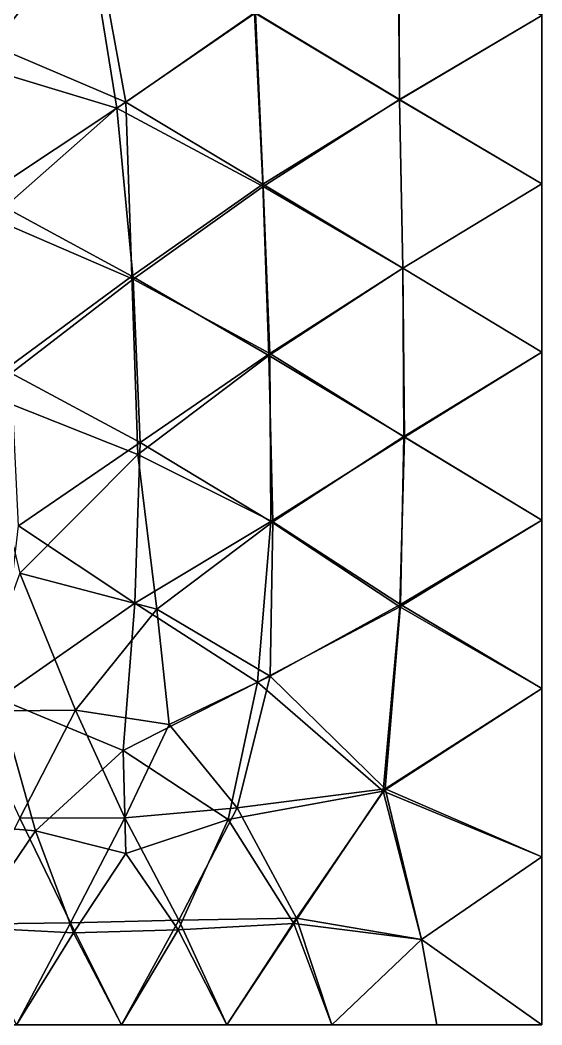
# Model space of a CAD drawing. Extents: x 0 to 100, y 0 to 80.
# Drawn here: x 75.17 to 100, y 0 to 47.79 of the extents above; entities that cross this region are included whole.
import ezdxf

# ---------------------------------------------------------------- set-up
doc = ezdxf.new("R2010")
doc.units = 0
doc.layers.add('1', color=7, linetype='CONTINUOUS')

msp = doc.modelspace()

# ---------------------------------------------------------------- linework, layer by layer
at = {"layer": '1', "color": 1}
for points in [[(78.327, 52.522, 60), (72.162, 45.905, 60), (72.162, 45.905, 60), (69.239, 53.208, 60)], [(72.162, 45.905, 60), (78.327, 52.522, 60), (78.327, 52.522, 60), (79.776, 43.596, 60)], [(79.776, 43.596, 60), (78.327, 52.522, 60), (78.327, 52.522, 60), (86.366, 48.13, 60)], [(86.366, 48.13, 60), (93.191, 52.066, 60), (93.191, 52.066, 60), (93.22, 44.012, 60)], [(93.22, 44.012, 60), (93.191, 52.066, 60), (93.191, 52.066, 60), (100, 48, 60)], [(86.366, 48.13, 60), (86.733, 39.876, 60), (86.733, 39.876, 60), (79.776, 43.596, 60)], [(86.733, 39.876, 60), (86.366, 48.13, 60), (93.22, 44.012, 60)], [(93.22, 44.012, 60), (100, 48, 60), (100, 48, 60), (100, 40, 60)], [(72.162, 45.905, 60), (79.776, 43.596, 60), (79.776, 43.596, 60), (73.822, 38.367, 60)], [(93.377, 35.993, 60), (86.733, 39.876, 60), (86.733, 39.876, 60), (93.22, 44.012, 60)], [(100, 40, 60), (93.377, 35.993, 60), (93.377, 35.993, 60), (93.22, 44.012, 60)], [(79.776, 43.596, 60), (80.546, 35.461, 60), (80.546, 35.461, 60), (73.822, 38.367, 60)], [(80.546, 35.461, 60), (79.776, 43.596, 60), (79.776, 43.596, 60), (86.733, 39.876, 60)], [(80.546, 35.461, 60), (86.733, 39.876, 60), (86.733, 39.876, 60), (87.054, 31.924, 60)], [(86.733, 39.876, 60), (93.377, 35.993, 60), (93.377, 35.993, 60), (87.054, 31.924, 60)], [(93.377, 35.993, 60), (100, 40, 60), (100, 40, 60), (100, 32, 60)], [(80.546, 35.461, 60), (74.739, 31.001, 60), (74.739, 31.001, 60), (73.822, 38.367, 60)], [(87.054, 31.924, 60), (93.377, 35.993, 60), (93.377, 35.993, 60), (93.463, 27.959, 60)], [(93.463, 27.959, 60), (93.377, 35.993, 60), (93.377, 35.993, 60), (100, 32, 60)], [(80.875, 27.701, 60), (74.739, 31.001, 60), (74.739, 31.001, 60), (80.546, 35.461, 60)], [(87.054, 31.924, 60), (80.875, 27.701, 60), (80.875, 27.701, 60), (80.546, 35.461, 60)], [(80.875, 27.701, 60), (87.054, 31.924, 60), (87.054, 31.924, 60), (87.103, 23.949, 60)], [(93.463, 27.959, 60), (87.103, 23.949, 60), (87.103, 23.949, 60), (87.054, 31.924, 60)], [(93.463, 27.959, 60), (100, 32, 60), (100, 24, 60)], [(74.739, 31.001, 60), (80.875, 27.701, 60), (80.875, 27.701, 60), (75.099, 23.732, 60)], [(93.463, 27.959, 60), (93.244, 19.887, 60), (93.244, 19.887, 60), (87.103, 23.949, 60)], [(93.244, 19.887, 60), (93.463, 27.959, 60), (93.463, 27.959, 60), (100, 24, 60)], [(80.633, 20.052, 60), (75.099, 23.732, 60), (75.099, 23.732, 60), (80.875, 27.701, 60)], [(80.875, 27.701, 60), (87.103, 23.949, 60), (87.103, 23.949, 60), (80.633, 20.052, 60)], [(80.633, 20.052, 60), (87.103, 23.949, 60), (87.103, 23.949, 60), (86.46, 16.294, 60)], [(93.244, 19.887, 60), (86.46, 16.294, 60), (86.46, 16.294, 60), (87.103, 23.949, 60)], [(100, 24, 60), (100, 16, 60), (93.244, 19.887, 60)], [(74.13, 15.522, 60), (75.099, 23.732, 60), (75.099, 23.732, 60), (80.633, 20.052, 60)], [(80.067, 13.046, 60), (74.13, 15.522, 60), (74.13, 15.522, 60), (80.633, 20.052, 60)], [(86.46, 16.294, 60), (80.067, 13.046, 60), (80.067, 13.046, 60), (80.633, 20.052, 60)], [(93.244, 19.887, 60), (92.439, 11.121, 60), (92.439, 11.121, 60), (86.46, 16.294, 60)], [(92.439, 11.121, 60), (93.244, 19.887, 60), (93.244, 19.887, 60), (100, 16, 60)], [(85.073, 9.7713, 60), (80.067, 13.046, 60), (80.067, 13.046, 60), (86.46, 16.294, 60)], [(85.073, 9.7713, 60), (86.46, 16.294, 60), (86.46, 16.294, 60), (92.439, 11.121, 60)], [(100, 16, 60), (100, 8, 60), (100, 8, 60), (92.439, 11.121, 60)], [(70.56, 9.6768, 60), (74.13, 15.522, 60), (74.13, 15.522, 60), (75.898, 9.224, 60)], [(75.898, 9.224, 60), (74.13, 15.522, 60), (74.13, 15.522, 60), (80.067, 13.046, 60)], [(80.196, 8.1488, 60), (75.898, 9.224, 60), (75.898, 9.224, 60), (80.067, 13.046, 60)], [(80.067, 13.046, 60), (85.073, 9.7713, 60), (85.073, 9.7713, 60), (80.196, 8.1488, 60)], [(92.439, 11.121, 60), (88.2, 4.8281, 60), (85.073, 9.7713, 60)], [(94.262, 4.0569, 60), (88.2, 4.8281, 60), (88.2, 4.8281, 60), (92.439, 11.121, 60)], [(94.262, 4.0569, 60), (92.439, 11.121, 60), (92.439, 11.121, 60), (100, 8, 60)], [(75.898, 9.224, 60), (72.776, 4.6322, 60), (72.776, 4.6322, 60), (70.56, 9.6768, 60)], [(80.196, 8.1488, 60), (85.073, 9.7713, 60), (85.073, 9.7713, 60), (82.697, 4.5219, 60)], [(85.073, 9.7713, 60), (88.2, 4.8281, 60), (88.2, 4.8281, 60), (82.697, 4.5219, 60)], [(77.711, 4.3835, 60), (72.776, 4.6322, 60), (72.776, 4.6322, 60), (75.898, 9.224, 60)], [(80.196, 8.1488, 60), (77.711, 4.3835, 60), (75.898, 9.224, 60)], [(77.711, 4.3835, 60), (80.196, 8.1488, 60), (80.196, 8.1488, 60), (82.697, 4.5219, 60)], [(100, 8, 60), (100, 0, 60), (94.262, 4.0569, 60)], [(85, 0, 60), (82.697, 4.5219, 60), (82.697, 4.5219, 60), (88.2, 4.8281, 60)], [(85, 0, 60), (88.2, 4.8281, 60), (88.2, 4.8281, 60), (90, 0, 60)], [(94.262, 4.0569, 60), (90, 0, 60), (90, 0, 60), (88.2, 4.8281, 60)], [(75, 0, 60), (72.776, 4.6322, 60), (72.776, 4.6322, 60), (77.711, 4.3835, 60)], [(80, 0, 60), (75, 0, 60), (77.711, 4.3835, 60)], [(80, 0, 60), (77.711, 4.3835, 60), (82.697, 4.5219, 60)], [(85, 0, 60), (80, 0, 60), (82.697, 4.5219, 60)], [(95, 0, 60), (90, 0, 60), (94.262, 4.0569, 60)], [(95, 0, 60), (94.262, 4.0569, 60), (94.262, 4.0569, 60), (100, 0, 60)]]:
    msp.add_3dface(points, dxfattribs=at)
at = {"layer": '1', "color": 150}
for points in [[(73.827, 46.603), (78.624, 52.461), (78.624, 52.461), (70.054, 52.629)], [(73.827, 46.603), (80.199, 43.884), (80.199, 43.884), (78.624, 52.461)], [(78.624, 52.461), (80.199, 43.884), (80.199, 43.884), (86.321, 48.127)], [(93.163, 52.104), (86.321, 48.127), (86.321, 48.127), (93.217, 43.999)], [(100, 48), (93.163, 52.104), (93.163, 52.104), (93.217, 43.999)], [(80.199, 43.884), (86.725, 39.978), (86.725, 39.978), (86.321, 48.127)], [(86.725, 39.978), (93.217, 43.999), (93.217, 43.999), (86.321, 48.127)], [(100, 48), (93.217, 43.999), (93.217, 43.999), (100, 40)], [(73.451, 39.408), (80.199, 43.884), (80.199, 43.884), (73.827, 46.603)], [(93.217, 43.999), (86.725, 39.978), (86.725, 39.978), (93.376, 35.984)], [(93.376, 35.984), (100, 40), (100, 40), (93.217, 43.999)], [(80.487, 35.612), (80.199, 43.884), (80.199, 43.884), (73.451, 39.408)], [(80.199, 43.884), (80.487, 35.612), (80.487, 35.612), (86.725, 39.978)], [(80.487, 35.612), (87.005, 31.838), (87.005, 31.838), (86.725, 39.978)], [(86.725, 39.978), (87.005, 31.838), (87.005, 31.838), (93.376, 35.984)], [(100, 40), (93.376, 35.984), (93.376, 35.984), (100, 32)], [(80.487, 35.612), (73.451, 39.408), (73.451, 39.408), (73.087, 30.179)], [(93.426, 27.986), (93.376, 35.984), (93.376, 35.984), (87.005, 31.838)], [(93.426, 27.986), (100, 32), (100, 32), (93.376, 35.984)], [(80.766, 27.133), (80.487, 35.612), (80.487, 35.612), (73.087, 30.179)], [(87.005, 31.838), (80.487, 35.612), (80.487, 35.612), (80.766, 27.133)], [(80.766, 27.133), (87.202, 23.92), (87.202, 23.92), (87.005, 31.838)], [(87.202, 23.92), (93.426, 27.986), (93.426, 27.986), (87.005, 31.838)], [(100, 32), (93.426, 27.986), (93.426, 27.986), (100, 24)], [(80.766, 27.133), (73.087, 30.179), (73.087, 30.179), (75.149, 21.478)], [(93.265, 20.001), (93.426, 27.986), (93.426, 27.986), (87.202, 23.92)], [(93.426, 27.986), (93.265, 20.001), (100, 24)], [(81.669, 19.774), (80.766, 27.133), (80.766, 27.133), (75.149, 21.478)], [(87.202, 23.92), (80.766, 27.133), (80.766, 27.133), (81.669, 19.774)], [(81.669, 19.774), (87.075, 16.588), (87.075, 16.588), (87.202, 23.92)], [(87.202, 23.92), (87.075, 16.588), (87.075, 16.588), (93.265, 20.001)], [(100, 16), (100, 24), (100, 24), (93.265, 20.001)], [(77.8, 14.967), (75.149, 21.478), (75.149, 21.478), (72.754, 14.922)], [(75.149, 21.478), (77.8, 14.967), (77.8, 14.967), (81.669, 19.774)], [(82.269, 14.28), (81.669, 19.774), (81.669, 19.774), (77.8, 14.967)], [(82.269, 14.28), (87.075, 16.588), (81.669, 19.774)], [(93.265, 20.001), (87.075, 16.588), (87.075, 16.588), (92.546, 11.229)], [(100, 16), (93.265, 20.001), (92.546, 11.229)], [(87.075, 16.588), (82.269, 14.28), (82.269, 14.28), (85.496, 10.327)], [(92.546, 11.229), (87.075, 16.588), (87.075, 16.588), (85.496, 10.327)], [(100, 8), (100, 16), (100, 16), (92.546, 11.229)], [(75.148, 9.8278), (77.8, 14.967), (77.8, 14.967), (72.754, 14.922)], [(77.8, 14.967), (75.148, 9.8278), (75.148, 9.8278), (80.159, 9.8559)], [(77.8, 14.967), (80.159, 9.8559), (80.159, 9.8559), (82.269, 14.28)], [(85.496, 10.327), (82.269, 14.28), (82.269, 14.28), (80.159, 9.8559)], [(88.32, 5.0811), (92.546, 11.229), (92.546, 11.229), (85.496, 10.327)], [(94.262, 4.0685), (92.546, 11.229), (92.546, 11.229), (88.32, 5.0811)], [(94.262, 4.0685), (100, 8), (100, 8), (92.546, 11.229)], [(85.496, 10.327), (80.159, 9.8559), (80.159, 9.8559), (82.728, 4.9817)], [(88.32, 5.0811), (85.496, 10.327), (85.496, 10.327), (82.728, 4.9817)], [(75.148, 9.8278), (72.536, 4.795), (72.536, 4.795), (77.569, 4.8578)], [(75.148, 9.8278), (77.569, 4.8578), (77.569, 4.8578), (80.159, 9.8559)], [(80.159, 9.8559), (77.569, 4.8578), (77.569, 4.8578), (82.728, 4.9817)], [(100, 8), (94.262, 4.0685), (94.262, 4.0685), (100, 0)], [(75, 0), (77.569, 4.8578), (77.569, 4.8578), (72.536, 4.795)], [(80, 0), (77.569, 4.8578), (77.569, 4.8578), (75, 0)], [(80, 0), (82.728, 4.9817), (82.728, 4.9817), (77.569, 4.8578)], [(80, 0), (85, 0), (85, 0), (82.728, 4.9817)], [(88.32, 5.0811), (82.728, 4.9817), (85, 0)], [(85, 0), (90, 0), (90, 0), (88.32, 5.0811)], [(94.262, 4.0685), (88.32, 5.0811), (88.32, 5.0811), (90, 0)], [(95, 0), (94.262, 4.0685), (94.262, 4.0685), (90, 0)], [(95, 0), (100, 0), (100, 0), (94.262, 4.0685)]]:
    msp.add_3dface(points, dxfattribs=at)
at = {"layer": '1', "color": 152}
for points in [[(100, 52.504, 52.685), (100, 44.16, 52.967), (100, 44.16, 52.967), (100, 48, 60)], [(100, 52.504, 52.685), (100, 48.428, 45.786), (100, 48.428, 45.786), (100, 44.16, 52.967)], [(100, 52.446, 7.3189), (100, 48), (100, 48), (100, 44.17, 7.1064)], [(100, 44.17, 7.1064), (100, 48.426, 14.379), (100, 48.426, 14.379), (100, 52.446, 7.3189)], [(100, 49.809, 30.131), (100, 44.082, 38.523), (100, 44.082, 38.523), (100, 51.992, 39.249)], [(100, 48.428, 45.786), (100, 51.992, 39.249), (100, 51.992, 39.249), (100, 44.082, 38.523)], [(100, 48.426, 14.379), (100, 43.991, 21.825), (100, 43.991, 21.825), (100, 51.884, 21.113)], [(100, 51.884, 21.113), (100, 43.991, 21.825), (100, 43.991, 21.825), (100, 49.809, 30.131)], [(100, 49.809, 30.131), (100, 38.293, 30.192), (100, 38.293, 30.192), (100, 44.082, 38.523)], [(100, 43.991, 21.825), (100, 38.293, 30.192), (100, 38.293, 30.192), (100, 49.809, 30.131)], [(100, 40.152, 46.175), (100, 48.428, 45.786), (100, 48.428, 45.786), (100, 44.082, 38.523)], [(100, 48.428, 45.786), (100, 40.152, 46.175), (100, 40.152, 46.175), (100, 44.16, 52.967)], [(100, 44.17, 7.1064), (100, 40.026, 14.104), (100, 40.026, 14.104), (100, 48.426, 14.379)], [(100, 40.026, 14.104), (100, 43.991, 21.825), (100, 43.991, 21.825), (100, 48.426, 14.379)], [(100, 44.17, 7.1064), (100, 48), (100, 40)], [(100, 44.16, 52.967), (100, 40, 60), (100, 48, 60)], [(100, 36, 6.9282), (100, 40.026, 14.104), (100, 40.026, 14.104), (100, 44.17, 7.1064)], [(100, 40), (100, 36, 6.9282), (100, 36, 6.9282), (100, 44.17, 7.1064)], [(100, 44.16, 52.967), (100, 36.046, 53.143), (100, 36.046, 53.143), (100, 40, 60)], [(100, 40.152, 46.175), (100, 36.046, 53.143), (100, 36.046, 53.143), (100, 44.16, 52.967)], [(100, 35.702, 39.543), (100, 40.152, 46.175), (100, 40.152, 46.175), (100, 44.082, 38.523)], [(100, 44.082, 38.523), (100, 38.293, 30.192), (100, 38.293, 30.192), (100, 35.702, 39.543)], [(100, 40.026, 14.104), (100, 35.396, 20.964), (100, 35.396, 20.964), (100, 43.991, 21.825)], [(100, 43.991, 21.825), (100, 35.396, 20.964), (100, 35.396, 20.964), (100, 38.293, 30.192)], [(100, 31.803, 46.602), (100, 40.152, 46.175), (100, 40.152, 46.175), (100, 35.702, 39.543)], [(100, 40.152, 46.175), (100, 31.803, 46.602), (100, 31.803, 46.602), (100, 36.046, 53.143)], [(100, 35.396, 20.964), (100, 40.026, 14.104), (100, 40.026, 14.104), (100, 31.961, 13.517)], [(100, 31.961, 13.517), (100, 40.026, 14.104), (100, 40.026, 14.104), (100, 36, 6.9282)], [(100, 36, 6.9282), (100, 40), (100, 32)], [(100, 36.046, 53.143), (100, 32, 60), (100, 40, 60)], [(100, 29.207, 33.786), (100, 35.702, 39.543), (100, 35.702, 39.543), (100, 38.293, 30.192)], [(100, 38.293, 30.192), (100, 35.396, 20.964), (100, 35.396, 20.964), (100, 29.194, 26.277)], [(100, 38.293, 30.192), (100, 29.194, 26.277), (100, 29.194, 26.277), (100, 29.207, 33.786)], [(100, 36.046, 53.143), (100, 27.943, 53.287), (100, 27.943, 53.287), (100, 32, 60)], [(100, 27.943, 53.287), (100, 36.046, 53.143), (100, 36.046, 53.143), (100, 31.803, 46.602)], [(100, 32), (100, 28, 6.7916), (100, 28, 6.7916), (100, 36, 6.9282)], [(100, 28, 6.7916), (100, 31.961, 13.517), (100, 31.961, 13.517), (100, 36, 6.9282)], [(100, 29.207, 33.786), (100, 27.062, 40.727), (100, 27.062, 40.727), (100, 35.702, 39.543)], [(100, 35.702, 39.543), (100, 27.062, 40.727), (100, 27.062, 40.727), (100, 31.803, 46.602)], [(100, 27.324, 19.251), (100, 35.396, 20.964), (100, 35.396, 20.964), (100, 31.961, 13.517)], [(100, 29.194, 26.277), (100, 35.396, 20.964), (100, 35.396, 20.964), (100, 27.324, 19.251)], [(100, 28, 6.7916), (100, 32), (100, 24)], [(100, 27.943, 53.287), (100, 24, 60), (100, 24, 60), (100, 32, 60)], [(100, 24.183, 13.097), (100, 27.324, 19.251), (100, 27.324, 19.251), (100, 31.961, 13.517)], [(100, 24.183, 13.097), (100, 31.961, 13.517), (100, 31.961, 13.517), (100, 28, 6.7916)], [(100, 27.943, 53.287), (100, 31.803, 46.602), (100, 31.803, 46.602), (100, 23.704, 46.98)], [(100, 23.704, 46.98), (100, 31.803, 46.602), (100, 31.803, 46.602), (100, 27.062, 40.727)], [(100, 27.062, 40.727), (100, 29.207, 33.786), (100, 29.207, 33.786), (100, 21.867, 35.941)], [(100, 29.194, 26.277), (100, 22.978, 29.95), (100, 22.978, 29.95), (100, 29.207, 33.786)], [(100, 22.978, 29.95), (100, 21.867, 35.941), (100, 21.867, 35.941), (100, 29.207, 33.786)], [(100, 27.324, 19.251), (100, 21.964, 23.52), (100, 21.964, 23.52), (100, 29.194, 26.277)], [(100, 22.978, 29.95), (100, 29.194, 26.277), (100, 29.194, 26.277), (100, 21.964, 23.52)], [(100, 28, 6.7916), (100, 24), (100, 20.085, 6.8625)], [(100, 24.183, 13.097), (100, 28, 6.7916), (100, 28, 6.7916), (100, 20.085, 6.8625)], [(100, 19.861, 53.23), (100, 24, 60), (100, 27.943, 53.287)], [(100, 19.861, 53.23), (100, 27.943, 53.287), (100, 27.943, 53.287), (100, 23.704, 46.98)], [(100, 24.183, 13.097), (100, 21.102, 18.048), (100, 21.102, 18.048), (100, 27.324, 19.251)], [(100, 21.102, 18.048), (100, 21.964, 23.52), (100, 21.964, 23.52), (100, 27.324, 19.251)], [(100, 27.062, 40.727), (100, 19.372, 41.423), (100, 19.372, 41.423), (100, 23.704, 46.98)], [(100, 19.372, 41.423), (100, 27.062, 40.727), (100, 27.062, 40.727), (100, 21.867, 35.941)], [(100, 24.183, 13.097), (100, 16.952, 13.611), (100, 16.952, 13.611), (100, 21.102, 18.048)], [(100, 16.952, 13.611), (100, 24.183, 13.097), (100, 24.183, 13.097), (100, 20.085, 6.8625)], [(100, 24, 60), (100, 19.861, 53.23), (100, 19.861, 53.23), (100, 16, 60)], [(100, 20.085, 6.8625), (100, 24), (100, 24), (100, 16)], [(100, 19.372, 41.423), (100, 15.995, 46.814), (100, 15.995, 46.814), (100, 23.704, 46.98)], [(100, 19.861, 53.23), (100, 23.704, 46.98), (100, 23.704, 46.98), (100, 15.995, 46.814)], [(100, 21.964, 23.52), (100, 16.083, 26.861), (100, 16.083, 26.861), (100, 22.978, 29.95)], [(100, 22.978, 29.95), (100, 16.083, 26.861), (100, 16.083, 26.861), (100, 16.275, 32.529)], [(100, 16.275, 32.529), (100, 21.867, 35.941), (100, 21.867, 35.941), (100, 22.978, 29.95)], [(100, 21.102, 18.048), (100, 14.861, 20.539), (100, 14.861, 20.539), (100, 21.964, 23.52)], [(100, 21.964, 23.52), (100, 14.861, 20.539), (100, 14.861, 20.539), (100, 16.083, 26.861)], [(100, 21.867, 35.941), (100, 16.275, 32.529), (100, 16.275, 32.529), (100, 15.783, 37.022)], [(100, 19.372, 41.423), (100, 21.867, 35.941), (100, 21.867, 35.941), (100, 15.783, 37.022)], [(100, 14.861, 20.539), (100, 21.102, 18.048), (100, 21.102, 18.048), (100, 16.952, 13.611)], [(100, 16), (100, 11.376, 7.6754), (100, 11.376, 7.6754), (100, 20.085, 6.8625)], [(100, 11.376, 7.6754), (100, 16.952, 13.611), (100, 16.952, 13.611), (100, 20.085, 6.8625)], [(100, 11.17, 52.667), (100, 16, 60), (100, 16, 60), (100, 19.861, 53.23)], [(100, 15.995, 46.814), (100, 11.17, 52.667), (100, 11.17, 52.667), (100, 19.861, 53.23)], [(100, 15.783, 37.022), (100, 11.687, 41.076), (100, 11.687, 41.076), (100, 19.372, 41.423)], [(100, 11.687, 41.076), (100, 15.995, 46.814), (100, 15.995, 46.814), (100, 19.372, 41.423)], [(100, 14.861, 20.539), (100, 16.952, 13.611), (100, 16.952, 13.611), (100, 10.295, 15.204)], [(100, 16.952, 13.611), (100, 11.376, 7.6754), (100, 11.376, 7.6754), (100, 10.295, 15.204)], [(100, 10.745, 35.15), (100, 16.275, 32.529), (100, 16.275, 32.529), (100, 10.466, 29.888)], [(100, 10.466, 29.888), (100, 16.275, 32.529), (100, 16.275, 32.529), (100, 16.083, 26.861)], [(100, 10.745, 35.15), (100, 15.783, 37.022), (100, 15.783, 37.022), (100, 16.275, 32.529)], [(100, 10.466, 29.888), (100, 16.083, 26.861), (100, 16.083, 26.861), (100, 9.9075, 24.605)], [(100, 9.9075, 24.605), (100, 16.083, 26.861), (100, 16.083, 26.861), (100, 14.861, 20.539)], [(100, 16, 60), (100, 11.17, 52.667), (100, 8, 60)], [(100, 11.376, 7.6754), (100, 16), (100, 16), (100, 8)], [(100, 15.995, 46.814), (100, 11.687, 41.076), (100, 11.687, 41.076), (100, 9.8004, 46.446)], [(100, 11.17, 52.667), (100, 15.995, 46.814), (100, 15.995, 46.814), (100, 9.8004, 46.446)], [(100, 10.745, 35.15), (100, 11.687, 41.076), (100, 11.687, 41.076), (100, 15.783, 37.022)], [(100, 14.861, 20.539), (100, 10.295, 15.204), (100, 10.295, 15.204), (100, 8.7885, 20.136)], [(100, 8.7885, 20.136), (100, 9.9075, 24.605), (100, 9.9075, 24.605), (100, 14.861, 20.539)], [(100, 5.2933, 43.148), (100, 9.8004, 46.446), (100, 9.8004, 46.446), (100, 11.687, 41.076)], [(100, 11.687, 41.076), (100, 5.4652, 37.824), (100, 5.4652, 37.824), (100, 5.2933, 43.148)], [(100, 5.4652, 37.824), (100, 11.687, 41.076), (100, 11.687, 41.076), (100, 10.745, 35.15)], [(100, 5.0607, 11.773), (100, 11.376, 7.6754), (100, 11.376, 7.6754), (100, 4.055, 5.738)], [(100, 8), (100, 4.055, 5.738), (100, 4.055, 5.738), (100, 11.376, 7.6754)], [(100, 5.0607, 11.773), (100, 10.295, 15.204), (100, 10.295, 15.204), (100, 11.376, 7.6754)], [(100, 4.0172, 54.358), (100, 11.17, 52.667), (100, 11.17, 52.667), (100, 5.0017, 48.582)], [(100, 4.0172, 54.358), (100, 8, 60), (100, 8, 60), (100, 11.17, 52.667)], [(100, 5.0017, 48.582), (100, 11.17, 52.667), (100, 11.17, 52.667), (100, 9.8004, 46.446)], [(100, 5.4652, 37.824), (100, 10.745, 35.15), (100, 10.745, 35.15), (100, 5.2428, 32.564)], [(100, 5.2428, 32.564), (100, 10.745, 35.15), (100, 10.745, 35.15), (100, 10.466, 29.888)], [(100, 9.9075, 24.605), (100, 5.0292, 27.433), (100, 5.0292, 27.433), (100, 10.466, 29.888)], [(100, 5.2428, 32.564), (100, 10.466, 29.888), (100, 10.466, 29.888), (100, 5.0292, 27.433)], [(100, 5.0607, 11.773), (100, 4.8144, 17.426), (100, 4.8144, 17.426), (100, 10.295, 15.204)], [(100, 10.295, 15.204), (100, 4.8144, 17.426), (100, 4.8144, 17.426), (100, 8.7885, 20.136)], [(100, 9.9075, 24.605), (100, 4.7427, 22.444), (100, 4.7427, 22.444), (100, 5.0292, 27.433)], [(100, 9.9075, 24.605), (100, 8.7885, 20.136), (100, 8.7885, 20.136), (100, 4.7427, 22.444)], [(100, 5.0017, 48.582), (100, 9.8004, 46.446), (100, 9.8004, 46.446), (100, 5.2933, 43.148)], [(100, 4.7427, 22.444), (100, 8.7885, 20.136), (100, 8.7885, 20.136), (100, 4.8144, 17.426)], [(100, 8, 60), (100, 4.0172, 54.358), (100, 0, 60)], [(100, 4.055, 5.738), (100, 8), (100, 0)], [(100, 5.4652, 37.824), (100, 5.2428, 32.564), (100, 0, 35)], [(100, 5.4652, 37.824), (100, 0, 40), (100, 0, 40), (100, 5.2933, 43.148)], [(100, 5.4652, 37.824), (100, 0, 35), (100, 0, 35), (100, 0, 40)], [(100, 5.2933, 43.148), (100, 0, 40), (100, 0, 45)], [(100, 5.0017, 48.582), (100, 5.2933, 43.148), (100, 5.2933, 43.148), (100, 0, 45)], [(100, 5.2428, 32.564), (100, 5.0292, 27.433), (100, 5.0292, 27.433), (100, 0, 30)], [(100, 5.2428, 32.564), (100, 0, 30), (100, 0, 30), (100, 0, 35)], [(100, 0, 15), (100, 5.0607, 11.773), (100, 5.0607, 11.773), (100, 0, 10)], [(100, 4.8144, 17.426), (100, 5.0607, 11.773), (100, 5.0607, 11.773), (100, 0, 15)], [(100, 0, 10), (100, 5.0607, 11.773), (100, 5.0607, 11.773), (100, 4.055, 5.738)], [(100, 5.0292, 27.433), (100, 4.7427, 22.444), (100, 0, 25)], [(100, 5.0292, 27.433), (100, 0, 25), (100, 0, 25), (100, 0, 30)], [(100, 5.0017, 48.582), (100, 0, 45), (100, 0, 50)], [(100, 5.0017, 48.582), (100, 0, 50), (100, 4.0172, 54.358)], [(100, 4.7427, 22.444), (100, 4.8144, 17.426), (100, 4.8144, 17.426), (100, 0, 20)], [(100, 4.8144, 17.426), (100, 0, 15), (100, 0, 15), (100, 0, 20)], [(100, 0, 20), (100, 0, 25), (100, 4.7427, 22.444)], [(100, 4.055, 5.738), (100, 0, 5), (100, 0, 5), (100, 0, 10)], [(100, 4.055, 5.738), (100, 0), (100, 0), (100, 0, 5)], [(100, 0, 50), (100, 0, 55), (100, 4.0172, 54.358)], [(100, 0, 60), (100, 4.0172, 54.358), (100, 4.0172, 54.358), (100, 0, 55)]]:
    msp.add_3dface(points, dxfattribs=at)
at = {"layer": '1', "color": 153}
for points in [[(72.554, 0, 4.3811), (70.061, 0, 8.7304), (70.061, 0, 8.7304), (75.185, 0, 8.8414)], [(70.061, 0, 8.7304), (72.711, 0, 13.325), (72.711, 0, 13.325), (75.185, 0, 8.8414)], [(75.407, 0, 18.224), (70.108, 0, 17.718), (70.108, 0, 17.718), (72.496, 0, 22.484)], [(72.711, 0, 13.325), (70.108, 0, 17.718), (70.108, 0, 17.718), (75.407, 0, 18.224)], [(72.872, 0, 46.683), (70.118, 0, 51.241), (70.118, 0, 51.241), (75.248, 0, 51.152)], [(72.56, 0, 55.625), (75.248, 0, 51.152), (75.248, 0, 51.152), (70.118, 0, 51.241)], [(75.747, 0, 41.994), (70.431, 0, 42.225), (70.431, 0, 42.225), (72.872, 0, 46.683)], [(70.431, 0, 42.225), (75.747, 0, 41.994), (75.747, 0, 41.994), (73.328, 0, 37.493)], [(73.328, 0, 37.493), (77.246, 0, 32.722), (77.246, 0, 32.722), (70.63, 0, 32.251)], [(70.63, 0, 32.251), (77.246, 0, 32.722), (77.246, 0, 32.722), (74.531, 0, 27.556)], [(77.565, 0, 23.354), (75.407, 0, 18.224), (75.407, 0, 18.224), (72.496, 0, 22.484)], [(74.531, 0, 27.556), (77.565, 0, 23.354), (77.565, 0, 23.354), (72.496, 0, 22.484)], [(75, 0), (72.554, 0, 4.3811), (72.554, 0, 4.3811), (77.579, 0, 4.3844)], [(75.185, 0, 8.8414), (77.579, 0, 4.3844), (77.579, 0, 4.3844), (72.554, 0, 4.3811)], [(75, 0, 60), (77.589, 0, 55.619), (77.589, 0, 55.619), (72.56, 0, 55.625)], [(72.56, 0, 55.625), (77.589, 0, 55.619), (77.589, 0, 55.619), (75.248, 0, 51.152)], [(78.067, 0, 13.613), (72.711, 0, 13.325), (72.711, 0, 13.325), (75.407, 0, 18.224)], [(78.067, 0, 13.613), (75.185, 0, 8.8414), (75.185, 0, 8.8414), (72.711, 0, 13.325)], [(75.248, 0, 51.152), (78.141, 0, 46.496), (78.141, 0, 46.496), (72.872, 0, 46.683)], [(72.872, 0, 46.683), (78.141, 0, 46.496), (78.141, 0, 46.496), (75.747, 0, 41.994)], [(77.246, 0, 32.722), (73.328, 0, 37.493), (73.328, 0, 37.493), (78.242, 0, 37.706)], [(73.328, 0, 37.493), (75.747, 0, 41.994), (75.747, 0, 41.994), (78.242, 0, 37.706)], [(78.868, 0, 27.807), (77.565, 0, 23.354), (77.565, 0, 23.354), (74.531, 0, 27.556)], [(77.246, 0, 32.722), (78.868, 0, 27.807), (78.868, 0, 27.807), (74.531, 0, 27.556)], [(80, 0, 60), (77.589, 0, 55.619), (77.589, 0, 55.619), (75, 0, 60)], [(80, 0), (75, 0), (77.579, 0, 4.3844)], [(75.185, 0, 8.8414), (78.067, 0, 13.613), (78.067, 0, 13.613), (80.32, 0, 8.886)], [(75.185, 0, 8.8414), (80.32, 0, 8.886), (80.32, 0, 8.886), (77.579, 0, 4.3844)], [(78.141, 0, 46.496), (75.248, 0, 51.152), (75.248, 0, 51.152), (80.334, 0, 51.142)], [(77.589, 0, 55.619), (80.334, 0, 51.142), (80.334, 0, 51.142), (75.248, 0, 51.152)], [(77.565, 0, 23.354), (81.529, 0, 18.986), (81.529, 0, 18.986), (75.407, 0, 18.224)], [(81.529, 0, 18.986), (78.067, 0, 13.613), (78.067, 0, 13.613), (75.407, 0, 18.224)], [(75.747, 0, 41.994), (78.141, 0, 46.496), (78.141, 0, 46.496), (81.604, 0, 41.219)], [(78.242, 0, 37.706), (75.747, 0, 41.994), (75.747, 0, 41.994), (81.604, 0, 41.219)], [(82.433, 0, 30.215), (77.246, 0, 32.722), (77.246, 0, 32.722), (82.211, 0, 35.397)], [(82.433, 0, 30.215), (78.868, 0, 27.807), (78.868, 0, 27.807), (77.246, 0, 32.722)], [(78.242, 0, 37.706), (82.211, 0, 35.397), (77.246, 0, 32.722)], [(77.565, 0, 23.354), (82.406, 0, 25.069), (82.406, 0, 25.069), (81.529, 0, 18.986)], [(78.868, 0, 27.807), (82.406, 0, 25.069), (82.406, 0, 25.069), (77.565, 0, 23.354)], [(77.579, 0, 4.3844), (82.621, 0, 4.3866), (82.621, 0, 4.3866), (80, 0)], [(77.579, 0, 4.3844), (80.32, 0, 8.886), (80.32, 0, 8.886), (82.621, 0, 4.3866)], [(82.644, 0, 55.624), (80.334, 0, 51.142), (80.334, 0, 51.142), (77.589, 0, 55.619)], [(80, 0, 60), (82.644, 0, 55.624), (77.589, 0, 55.619)], [(83.253, 0, 13.414), (78.067, 0, 13.613), (78.067, 0, 13.613), (81.529, 0, 18.986)], [(78.067, 0, 13.613), (83.253, 0, 13.414), (83.253, 0, 13.414), (80.32, 0, 8.886)], [(78.141, 0, 46.496), (83.218, 0, 46.645), (83.218, 0, 46.645), (81.604, 0, 41.219)], [(83.218, 0, 46.645), (78.141, 0, 46.496), (78.141, 0, 46.496), (80.334, 0, 51.142)], [(82.211, 0, 35.397), (78.242, 0, 37.706), (78.242, 0, 37.706), (81.604, 0, 41.219)], [(78.868, 0, 27.807), (82.433, 0, 30.215), (82.433, 0, 30.215), (82.406, 0, 25.069)], [(85, 0, 60), (82.644, 0, 55.624), (82.644, 0, 55.624), (80, 0, 60)], [(80, 0), (82.621, 0, 4.3866), (85, 0)], [(85.301, 0, 8.8008), (82.621, 0, 4.3866), (82.621, 0, 4.3866), (80.32, 0, 8.886)], [(83.253, 0, 13.414), (85.301, 0, 8.8008), (85.301, 0, 8.8008), (80.32, 0, 8.886)], [(85.349, 0, 51.23), (80.334, 0, 51.142), (80.334, 0, 51.142), (82.644, 0, 55.624)], [(80.334, 0, 51.142), (85.349, 0, 51.23), (85.349, 0, 51.23), (83.218, 0, 46.645)], [(81.529, 0, 18.986), (86.77, 0, 22.274), (86.77, 0, 22.274), (86.929, 0, 17.045)], [(81.529, 0, 18.986), (82.406, 0, 25.069), (82.406, 0, 25.069), (86.77, 0, 22.274)], [(86.929, 0, 17.045), (83.253, 0, 13.414), (83.253, 0, 13.414), (81.529, 0, 18.986)], [(86.741, 0, 37.89), (81.604, 0, 41.219), (81.604, 0, 41.219), (86.955, 0, 43.079)], [(82.211, 0, 35.397), (81.604, 0, 41.219), (81.604, 0, 41.219), (86.741, 0, 37.89)], [(86.955, 0, 43.079), (81.604, 0, 41.219), (81.604, 0, 41.219), (83.218, 0, 46.645)], [(86.801, 0, 32.704), (82.211, 0, 35.397), (82.211, 0, 35.397), (86.741, 0, 37.89)], [(86.801, 0, 32.704), (82.433, 0, 30.215), (82.433, 0, 30.215), (82.211, 0, 35.397)], [(82.433, 0, 30.215), (86.886, 0, 27.532), (86.886, 0, 27.532), (82.406, 0, 25.069)], [(86.77, 0, 22.274), (82.406, 0, 25.069), (82.406, 0, 25.069), (86.886, 0, 27.532)], [(82.433, 0, 30.215), (86.801, 0, 32.704), (86.801, 0, 32.704), (86.886, 0, 27.532)], [(87.774, 0, 4.4043), (85, 0), (82.621, 0, 4.3866)], [(82.621, 0, 4.3866), (85.301, 0, 8.8008), (85.301, 0, 8.8008), (87.774, 0, 4.4043)], [(87.765, 0, 55.653), (82.644, 0, 55.624), (82.644, 0, 55.624), (85, 0, 60)], [(87.765, 0, 55.653), (85.349, 0, 51.23), (85.349, 0, 51.23), (82.644, 0, 55.624)], [(85.349, 0, 51.23), (87.511, 0, 47.316), (87.511, 0, 47.316), (83.218, 0, 46.645)], [(83.218, 0, 46.645), (87.511, 0, 47.316), (87.511, 0, 47.316), (86.955, 0, 43.079)], [(83.253, 0, 13.414), (86.929, 0, 17.045), (86.929, 0, 17.045), (87.33, 0, 12.671)], [(83.253, 0, 13.414), (87.33, 0, 12.671), (87.33, 0, 12.671), (85.301, 0, 8.8008)], [(85, 0, 60), (90, 0, 60), (87.765, 0, 55.653)], [(87.774, 0, 4.4043), (90, 0), (90, 0), (85, 0)], [(90.801, 0, 9.2022), (87.774, 0, 4.4043), (87.774, 0, 4.4043), (85.301, 0, 8.8008)], [(85.301, 0, 8.8008), (87.33, 0, 12.671), (87.33, 0, 12.671), (90.801, 0, 9.2022)], [(85.349, 0, 51.23), (90.904, 0, 50.877), (90.904, 0, 50.877), (87.511, 0, 47.316)], [(87.765, 0, 55.653), (90.904, 0, 50.877), (90.904, 0, 50.877), (85.349, 0, 51.23)], [(91.279, 0, 40.235), (91.26, 0, 35.141), (91.26, 0, 35.141), (86.741, 0, 37.89)], [(86.741, 0, 37.89), (91.26, 0, 35.141), (91.26, 0, 35.141), (86.801, 0, 32.704)], [(86.741, 0, 37.89), (86.955, 0, 43.079), (86.955, 0, 43.079), (91.279, 0, 40.235)], [(91.269, 0, 19.836), (86.929, 0, 17.045), (86.929, 0, 17.045), (86.77, 0, 22.274)], [(91.3, 0, 24.962), (86.77, 0, 22.274), (86.77, 0, 22.274), (86.886, 0, 27.532)], [(91.269, 0, 19.836), (86.77, 0, 22.274), (86.77, 0, 22.274), (91.3, 0, 24.962)], [(86.801, 0, 32.704), (91.26, 0, 35.141), (91.26, 0, 35.141), (91.276, 0, 30.05)], [(86.886, 0, 27.532), (86.801, 0, 32.704), (86.801, 0, 32.704), (91.276, 0, 30.05)], [(86.886, 0, 27.532), (91.276, 0, 30.05), (91.276, 0, 30.05), (91.3, 0, 24.962)], [(87.33, 0, 12.671), (86.929, 0, 17.045), (86.929, 0, 17.045), (91.289, 0, 14.794)], [(91.289, 0, 14.794), (86.929, 0, 17.045), (86.929, 0, 17.045), (91.269, 0, 19.836)], [(91.348, 0, 45.229), (91.279, 0, 40.235), (91.279, 0, 40.235), (86.955, 0, 43.079)], [(91.348, 0, 45.229), (86.955, 0, 43.079), (86.955, 0, 43.079), (87.511, 0, 47.316)], [(87.33, 0, 12.671), (91.289, 0, 14.794), (91.289, 0, 14.794), (90.801, 0, 9.2022)], [(91.348, 0, 45.229), (87.511, 0, 47.316), (90.904, 0, 50.877)], [(92.837, 0, 56.143), (87.765, 0, 55.653), (87.765, 0, 55.653), (90, 0, 60)], [(87.765, 0, 55.653), (92.837, 0, 56.143), (92.837, 0, 56.143), (90.904, 0, 50.877)], [(92.918, 0, 4.0364), (87.774, 0, 4.4043), (87.774, 0, 4.4043), (90.801, 0, 9.2022)], [(92.918, 0, 4.0364), (90, 0), (90, 0), (87.774, 0, 4.4043)], [(95, 0, 60), (92.837, 0, 56.143), (90, 0, 60)], [(92.918, 0, 4.0364), (95, 0), (90, 0)], [(96.168, 0, 7.3884), (90.801, 0, 9.2022), (90.801, 0, 9.2022), (95.663, 0, 12.348)], [(92.918, 0, 4.0364), (90.801, 0, 9.2022), (90.801, 0, 9.2022), (96.168, 0, 7.3884)], [(91.289, 0, 14.794), (95.663, 0, 12.348), (95.663, 0, 12.348), (90.801, 0, 9.2022)], [(90.904, 0, 50.877), (96.099, 0, 52.766), (96.099, 0, 52.766), (95.672, 0, 47.698)], [(96.099, 0, 52.766), (90.904, 0, 50.877), (90.904, 0, 50.877), (92.837, 0, 56.143)], [(90.904, 0, 50.877), (95.672, 0, 47.698), (95.672, 0, 47.698), (91.348, 0, 45.229)], [(95.67, 0, 32.5), (91.276, 0, 30.05), (91.276, 0, 30.05), (91.26, 0, 35.141)], [(95.658, 0, 37.556), (91.26, 0, 35.141), (91.26, 0, 35.141), (91.279, 0, 40.235)], [(95.67, 0, 32.5), (91.26, 0, 35.141), (91.26, 0, 35.141), (95.658, 0, 37.556)], [(95.66, 0, 17.44), (91.289, 0, 14.794), (91.289, 0, 14.794), (91.269, 0, 19.836)], [(91.269, 0, 19.836), (91.3, 0, 24.962), (91.3, 0, 24.962), (95.67, 0, 22.5)], [(91.269, 0, 19.836), (95.67, 0, 22.5), (95.67, 0, 22.5), (95.66, 0, 17.44)], [(91.3, 0, 24.962), (91.276, 0, 30.05), (91.276, 0, 30.05), (95.67, 0, 27.5)], [(91.276, 0, 30.05), (95.67, 0, 32.5), (95.67, 0, 32.5), (95.67, 0, 27.5)], [(91.279, 0, 40.235), (91.348, 0, 45.229), (91.348, 0, 45.229), (95.672, 0, 42.571)], [(95.658, 0, 37.556), (91.279, 0, 40.235), (91.279, 0, 40.235), (95.672, 0, 42.571)], [(95.66, 0, 17.44), (95.663, 0, 12.348), (95.663, 0, 12.348), (91.289, 0, 14.794)], [(95.67, 0, 27.5), (95.67, 0, 22.5), (95.67, 0, 22.5), (91.3, 0, 24.962)], [(95.672, 0, 47.698), (95.672, 0, 42.571), (91.348, 0, 45.229)], [(96.099, 0, 52.766), (92.837, 0, 56.143), (92.837, 0, 56.143), (96.787, 0, 56.782)], [(96.787, 0, 56.782), (92.837, 0, 56.143), (92.837, 0, 56.143), (95, 0, 60)], [(96.817, 0, 3.285), (92.918, 0, 4.0364), (92.918, 0, 4.0364), (96.168, 0, 7.3884)], [(96.817, 0, 3.285), (95, 0), (95, 0), (92.918, 0, 4.0364)], [(96.817, 0, 3.285), (100, 0), (100, 0), (95, 0)], [(96.787, 0, 56.782), (95, 0, 60), (100, 0, 60)], [(95.67, 0, 32.5), (95.658, 0, 37.556), (95.658, 0, 37.556), (100, 0, 35)], [(95.672, 0, 42.571), (100, 0, 40), (100, 0, 40), (95.658, 0, 37.556)], [(100, 0, 40), (100, 0, 35), (100, 0, 35), (95.658, 0, 37.556)], [(100, 0, 15), (95.663, 0, 12.348), (95.663, 0, 12.348), (95.66, 0, 17.44)], [(95.66, 0, 17.44), (100, 0, 20), (100, 0, 15)], [(95.66, 0, 17.44), (95.67, 0, 22.5), (95.67, 0, 22.5), (100, 0, 20)], [(95.663, 0, 12.348), (100, 0, 15), (100, 0, 10)], [(95.663, 0, 12.348), (100, 0, 10), (96.168, 0, 7.3884)], [(100, 0, 20), (95.67, 0, 22.5), (100, 0, 25)], [(95.67, 0, 27.5), (100, 0, 25), (100, 0, 25), (95.67, 0, 22.5)], [(95.67, 0, 32.5), (100, 0, 30), (100, 0, 30), (95.67, 0, 27.5)], [(100, 0, 30), (100, 0, 25), (100, 0, 25), (95.67, 0, 27.5)], [(100, 0, 35), (100, 0, 30), (100, 0, 30), (95.67, 0, 32.5)], [(100, 0, 45), (95.672, 0, 47.698), (95.672, 0, 47.698), (100, 0, 50)], [(100, 0, 50), (95.672, 0, 47.698), (95.672, 0, 47.698), (96.099, 0, 52.766)], [(95.672, 0, 42.571), (95.672, 0, 47.698), (95.672, 0, 47.698), (100, 0, 45)], [(100, 0, 40), (95.672, 0, 42.571), (95.672, 0, 42.571), (100, 0, 45)], [(96.787, 0, 56.782), (100, 0, 55), (96.099, 0, 52.766)], [(100, 0, 50), (96.099, 0, 52.766), (100, 0, 55)], [(96.168, 0, 7.3884), (100, 0, 10), (100, 0, 5)], [(96.817, 0, 3.285), (96.168, 0, 7.3884), (100, 0, 5)], [(96.787, 0, 56.782), (100, 0, 60), (100, 0, 55)], [(96.817, 0, 3.285), (100, 0, 5), (100, 0)]]:
    msp.add_3dface(points, dxfattribs=at)

doc.saveas('drawing.dxf')
